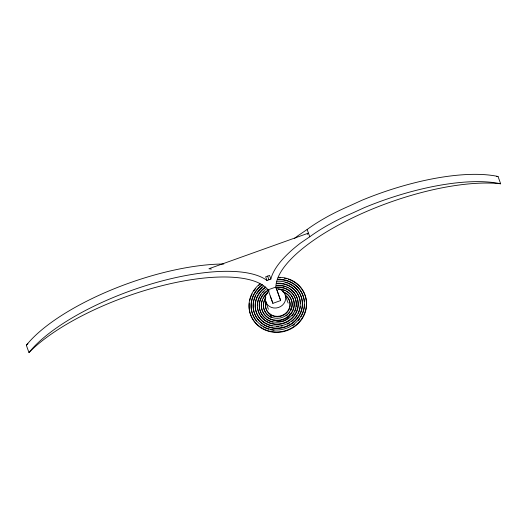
<?xml version="1.0" encoding="UTF-8"?>
<svg xmlns="http://www.w3.org/2000/svg" width="527" height="527" viewBox="0 0 527 527"><rect width="100%" height="100%" fill="white"/><g stroke="black" fill="none" stroke-linecap="round" stroke-linejoin="round"><path stroke-width="0.79" d="M307.34 234.337L308.447 233.132L208.929 268.737L211.367 269.086M27.918 343.69A136.348 47.305 -19.7 0 0 26.35 345.257L28.965 352.55A136.348 47.305 -19.7 0 1 158.719 286.536A136.348 47.305 -19.7 0 1 268.091 289.824L275.878 287.044A136.348 47.305 -19.7 0 1 358.584 215.023A136.348 47.305 -19.7 0 1 500.65 183.778L498.035 176.486A134.411 46.633 -19.7 0 0 361.786 200.326L349.849 205.78A100.861 34.993 -19.7 0 0 307.142 229.482L297.933 235.753A134.411 46.633 -19.7 0 0 294.58 238.382M500.65 183.778A134.411 46.633 -19.7 0 0 364.394 207.618L352.464 213.079A100.861 34.993 -19.7 0 0 309.757 236.781L300.548 243.046A134.411 46.633 -19.7 0 0 270.858 279.073L266.972 280.463A134.411 46.633 -19.7 0 0 149.556 284.488A134.411 46.633 -19.7 0 0 28.965 352.55M270.265 296.042L272.881 303.341L280.66 300.555L275.878 287.044M307.142 229.482L309.757 236.781M280.66 300.555L275.917 287.255M270.858 279.073L269.554 275.423L265.661 276.813L266.972 280.463M267.611 276.122L268.915 279.765M285.186 294.817L288.111 303.078M267.874 289.29L272.881 303.341M265.74 301.78L268.395 309.29M289.955 314.606A10.329 9.69 -19.5 0 1 274.521 320.126M271.701 317.537A10.329 9.69 -19.5 0 1 270.18 314.072M289.975 308.335A10.329 9.69 -19.5 0 1 290.489 310.811M276.168 288.539A10.329 9.69 -19.5 0 1 285.094 301.292A10.329 9.69 -19.5 0 1 269.369 306.378A10.329 9.69 -19.5 0 1 269.244 290.779M288.355 279.231A28.926 27.127 -19.5 0 1 305.41 311.727A28.926 27.127 -19.5 0 1 272.156 332.043A28.926 27.127 -19.5 0 1 249.311 303.091M249.699 300.726A28.926 27.127 -19.5 0 1 252.13 293.888M253.783 291.069A28.926 27.127 -19.5 0 1 255.773 288.434M258.414 285.693A28.926 27.127 -19.5 0 1 260.147 284.231M278.315 277.729A28.926 27.127 -19.5 0 1 280.575 277.762M284.356 278.203A28.926 27.127 -19.5 0 1 286.774 278.75M304.527 304.659A26.857 25.191 -19.5 0 1 304.007 309.079M303.842 309.797A26.857 25.191 -19.5 0 1 302.076 314.751M301.747 315.423A26.857 25.191 -19.5 0 1 301.016 316.747M299.771 318.677A26.857 25.191 -19.5 0 1 298.361 320.495M294.481 324.25A26.857 25.191 -19.5 0 1 292.61 325.62M274.093 330.304A26.857 25.191 -19.5 0 1 270.318 329.671M268.836 329.27A26.857 25.191 -19.5 0 1 266.675 328.512M265.983 328.222A26.857 25.191 -19.5 0 1 263.289 326.865M262.011 326.068A26.857 25.191 -19.5 0 1 260.786 325.205M256.517 321.101A26.857 25.191 -19.5 0 1 261.84 285.39M277.736 279.699A26.857 25.191 -19.5 0 1 304.415 301.635M288.816 283.671A24.789 23.254 -19.5 0 1 300.779 312.728A24.789 23.254 -19.5 0 1 270.891 327.774A24.789 23.254 -19.5 0 1 253.718 301.345M253.889 300.594A24.789 23.254 -19.5 0 1 255.806 295.482M256.985 293.44A24.789 23.254 -19.5 0 1 262.294 287.511M285.074 282.4A24.789 23.254 -19.5 0 1 287.353 283.091M276.846 283.658A22.727 21.317 -19.5 0 1 300.403 303.229M300.304 306.444A22.727 21.317 -19.5 0 1 299.896 308.829M299.705 309.612A22.727 21.317 -19.5 0 1 298.262 313.446M297.169 315.423A22.727 21.317 -19.5 0 1 295.001 318.354M294.013 319.421A22.727 21.317 -19.5 0 1 291.806 321.391M289.382 323.064A22.727 21.317 -19.5 0 1 287.419 324.125M282.531 325.87A22.727 21.317 -19.5 0 1 281.069 326.173M278.862 326.457A22.727 21.317 -19.5 0 1 276.655 326.529M272.281 326.061A22.727 21.317 -19.5 0 1 268.111 324.784M267.452 324.5A22.727 21.317 -19.5 0 1 265.707 287.439M291.214 289.89A20.54 19.262 -19.5 0 1 286.984 322.043A20.54 19.262 -19.5 0 1 257.512 307.221M257.459 305.779A20.54 19.262 -19.5 0 1 259.508 297.287M260.219 295.983A20.54 19.262 -19.5 0 1 261.043 294.718M262.947 292.393A20.54 19.262 -19.5 0 1 264.034 291.326M276.398 285.772A20.54 19.262 -19.5 0 1 281.714 285.865M282.459 285.99A20.54 19.262 -19.5 0 1 285.377 286.741M286.767 287.274A20.54 19.262 -19.5 0 1 288.111 287.9M289.409 288.631A20.54 19.262 -19.5 0 1 290.634 289.448M277.031 287.525A18.623 17.463 -19.5 0 1 296.194 306.635M295.917 308.15A18.623 17.463 -19.5 0 1 294.626 311.832M293.882 313.209A18.623 17.463 -19.5 0 1 292.03 315.805M273.091 322.228A18.623 17.463 -19.5 0 1 269.33 320.989M268.632 320.647A18.623 17.463 -19.5 0 1 266.609 319.448M265.377 318.512A18.623 17.463 -19.5 0 1 267.9 290.621M291.411 295.719A16.535 15.507 -19.5 0 1 281.649 320.1A16.535 15.507 -19.5 0 1 261.576 303.605M261.86 302.129A16.535 15.507 -19.5 0 1 262.486 300.14M263.368 298.256A16.535 15.507 -19.5 0 1 267.439 293.381M278.757 289.428A16.535 15.507 -19.5 0 1 280.186 289.507M281.583 289.705A16.535 15.507 -19.5 0 1 284.962 290.706M286.22 291.299A16.535 15.507 -19.5 0 1 290.911 295.08M283.954 292.459A14.46 13.564 -19.5 0 1 290.864 310.35M289.745 312.261A14.46 13.564 -19.5 0 1 288.842 313.433M287.814 314.514A14.46 13.564 -19.5 0 1 286.069 315.943M271.761 317.656A14.46 13.564 -19.5 0 1 269.185 316.272M268.599 315.851A14.46 13.564 -19.5 0 1 264.85 299.758M285.825 295.825A12.398 11.627 -19.5 0 1 281.998 315.917A12.398 11.627 -19.5 0 1 265.74 303.42M278.17 277.327A28.926 27.127 -19.5 0 1 305.047 312.004A28.926 27.127 -19.5 0 1 261.26 327.675A28.926 27.127 -19.5 0 1 260.002 283.829M277.591 279.297A26.857 25.191 -19.5 0 1 303.071 311.549A26.857 25.191 -19.5 0 1 261.873 325.66A26.857 25.191 -19.5 0 1 262.327 284.527M276.978 281.28A24.789 23.254 -19.5 0 1 301.253 310.607A24.789 23.254 -19.5 0 1 263.302 324.191A24.789 23.254 -19.5 0 1 263.434 286.128M276.701 283.249A22.727 21.317 -19.5 0 1 299.25 310.251A22.727 21.317 -19.5 0 1 263.987 322.214A22.727 21.317 -19.5 0 1 265.562 287.031M276.26 285.364A20.54 19.262 -19.5 0 1 297.327 309.211A20.54 19.262 -19.5 0 1 265.746 320.818A20.54 19.262 -19.5 0 1 266.28 289.033M276.886 287.116A18.623 17.463 -19.5 0 1 295.357 309.244A18.623 17.463 -19.5 0 1 266.471 319.039A18.623 17.463 -19.5 0 1 267.756 290.212M278.612 289.027A16.535 15.507 -19.5 0 1 293.243 309.132A16.535 15.507 -19.5 0 1 268.335 317.834A16.535 15.507 -19.5 0 1 267.294 292.979M282.419 291.569A14.46 13.564 -19.5 0 1 290.825 309.731A14.46 13.564 -19.5 0 1 270.72 316.846A14.46 13.564 -19.5 0 1 265.819 297.445M285.68 295.423A12.398 11.627 -19.5 0 1 288.058 310.601A12.398 11.627 -19.5 0 1 272.446 315.429A12.398 11.627 -19.5 0 1 265.99 301.516M26.35 345.257A134.411 46.633 -19.7 0 1 223.797 264.007M496.579 176.334A136.348 47.305 -19.7 0 1 498.035 176.486"/></g></svg>
